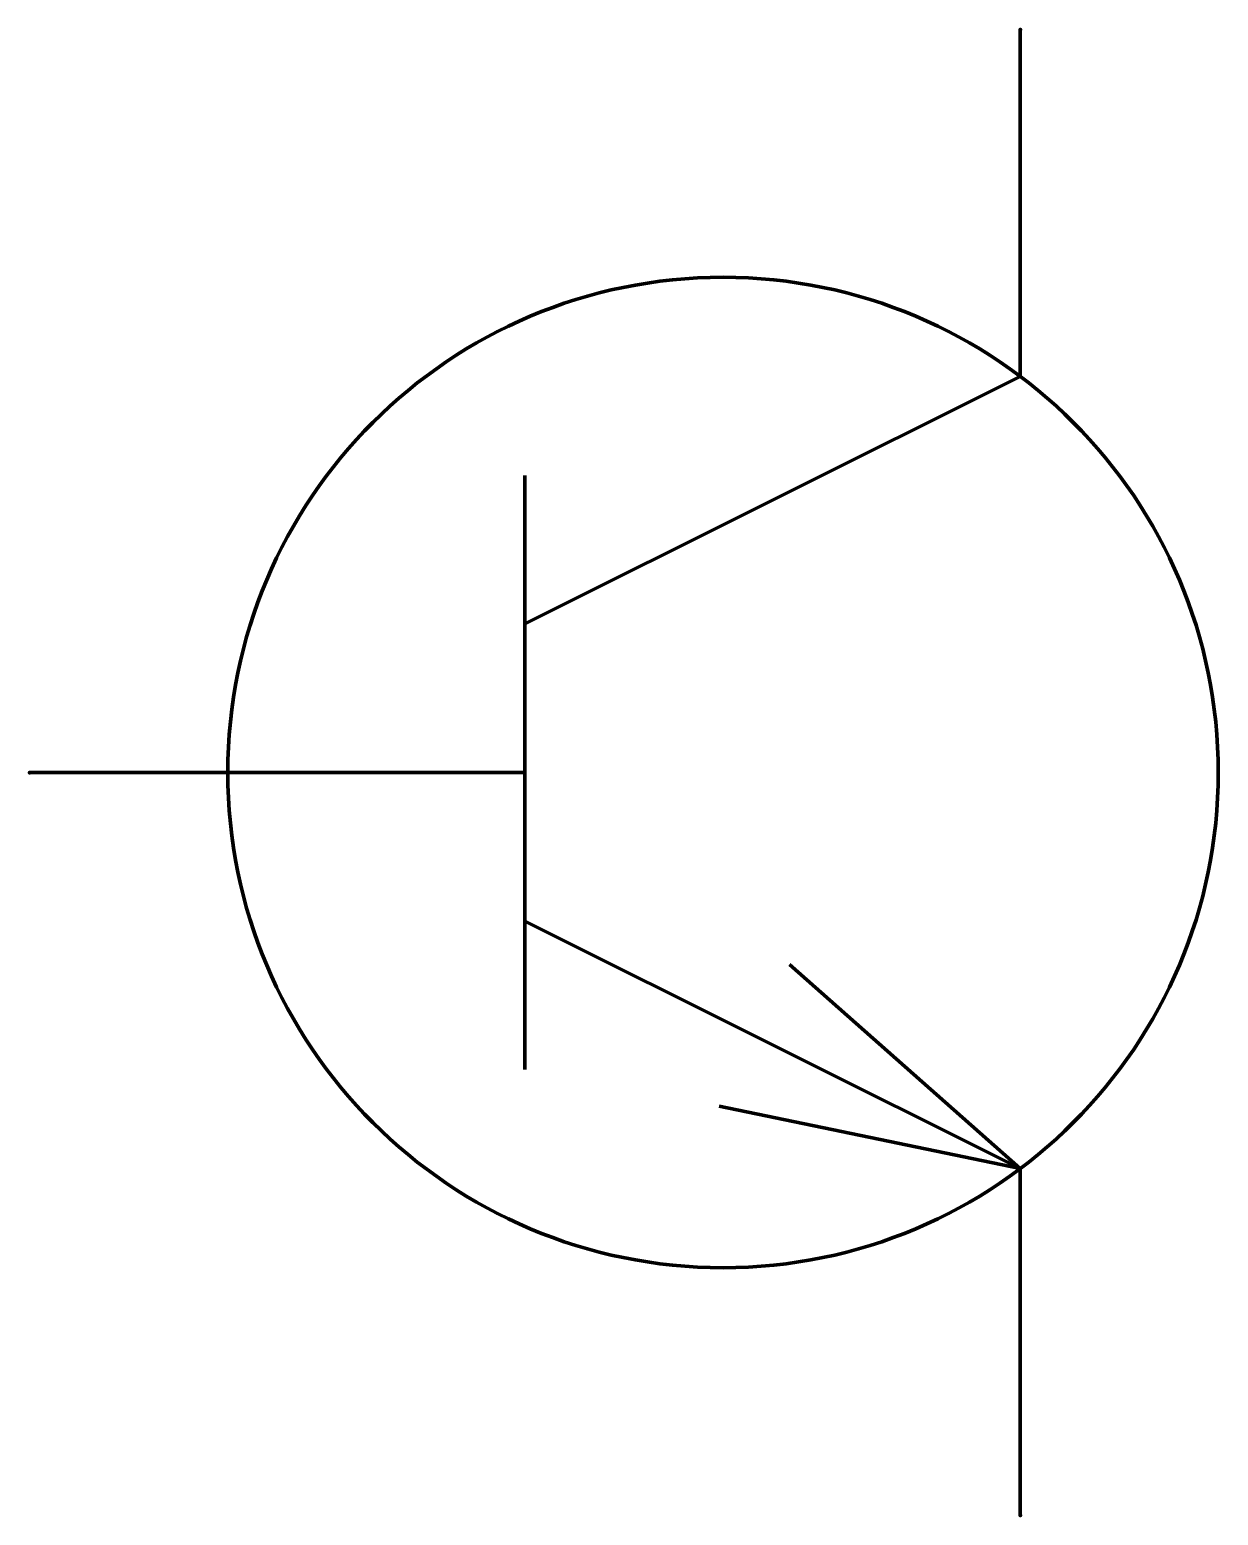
# Model space of a CAD drawing. Header units: millimetres. Extents: x 0 to 12, y -7.5 to 7.5.
import ezdxf

# ---------------------------------------------------------------- set-up
doc = ezdxf.new("R2010")
doc.units = ezdxf.units.MM
doc.layers.get('0').update_dxf_attribs({"linetype": 'CONTINUOUS', "lineweight": 0})

msp = doc.modelspace()

# ---------------------------------------------------------------- linework, layer by layer
at = {"color": 7, "linetype": 'CONTINUOUS', "lineweight": 70}
for p, q in [((10, 4), (10, 7.5)), ((10, 4), (5, 1.5)), ((5, 3), (5, -3)), ((5, 0), (0, 0)), ((5, -1.5), (10, -4)), ((7.67, -1.94), (10, -4)), ((10, -4), (6.96, -3.37)), ((10, -4), (10, -7.5))]:
    msp.add_line(p, q, dxfattribs=at)
msp.add_circle((7, 0), 5, dxfattribs=at)
for p in [(10, 7.5), (0, 0), (0, 0), (10, -7.5)]:
    msp.add_point(p, dxfattribs=at)

doc.saveas('drawing.dxf')
